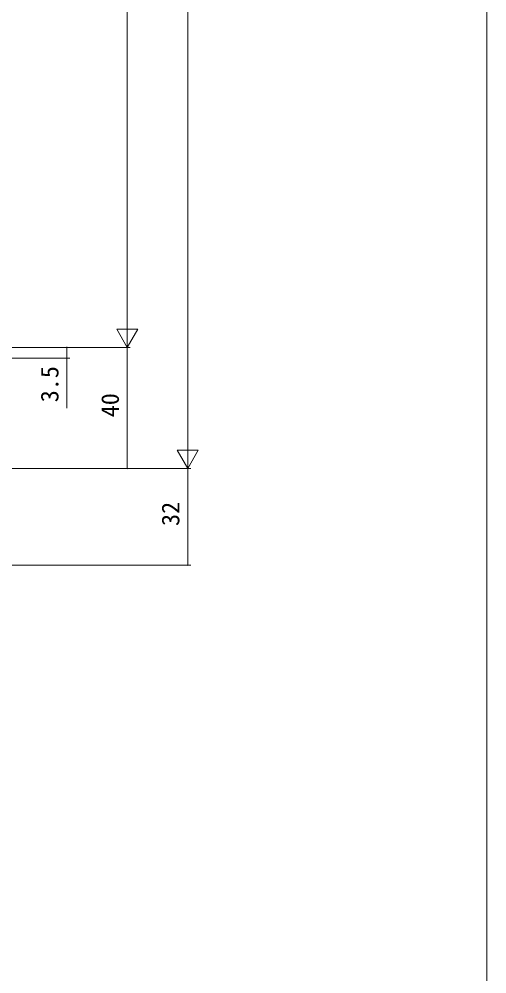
# Model space of a CAD drawing. Units: millimetres, scale not verified. Extents: x -1188 to -190, y -840 to 759.
# Drawn here: x -352.8 to -198, y -77.6 to 238.5 of the extents above; entities that cross this region are included whole.
import ezdxf
from ezdxf.enums import TextEntityAlignment as Align

# ---------------------------------------------------------------- set-up
doc = ezdxf.new("R2010")
doc.units = ezdxf.units.MM
doc.header["$LTSCALE"] = 4
doc.layers.add('0-2_YKK_ZWAK', color=7, linetype='Continuous', lineweight=9)
doc.layers.add('0-7_YKK_D', color=6, linetype='Continuous', lineweight=9)
doc.styles.add('ＭＳ ゴシック', font='')
doc.styles.get('ＭＳ ゴシック').set_extended_font_data('MS Gothic')

msp = doc.modelspace()

# ---------------------------------------------------------------- linework, layer by layer
at = {"layer": '0-2_YKK_ZWAK'}
msp.add_line((-198, 720), (-198, -840), dxfattribs=at)
at = {"layer": '0-7_YKK_D'}
for p, q in [((-296.977, 96.779), (-296.977, 382.779)), ((-316.977, 136.779), (-316.977, 352.779)), ((-316.977, 129.779), (-316.977, 141.904)), ((-316.977, 129.779), (-320.477, 135.842)), ((-313.477, 135.842), (-320.477, 135.842)), ((-316.977, 129.779), (-313.477, 135.842)), ((-460.935, 129.779), (-335.977, 129.779)), ((-458.978, 129.779), (-315.977, 129.779)), ((-458.978, 129.779), (-315.977, 129.779)), ((-316.977, 129.779), (-316.977, 89.779)), ((-459.786, 126.28), (-335.977, 126.28)), ((-296.977, 89.779), (-296.977, 101.904)), ((-293.477, 95.842), (-300.477, 95.842)), ((-296.977, 89.779), (-300.477, 95.842)), ((-296.977, 89.779), (-293.477, 95.842)), ((-474.677, 89.779), (-295.977, 89.779)), ((-474.677, 89.779), (-295.977, 89.779)), ((-473.977, 89.779), (-315.977, 89.779)), ((-296.977, 57.779), (-296.977, 89.779)), ((-501.327, 57.779), (-295.977, 57.779))]:
    msp.add_line(p, q, dxfattribs=at)
msp.add_lwpolyline([(-336.977, 129.779), (-336.977, 126.28), (-336.977, 109.68)], dxfattribs=at)
for centre, start, end in [((-336.977, 129.779), 90, 270), ((-336.977, 129.779), 270, 90), ((-336.977, 126.28), 90, 270), ((-336.977, 126.28), 270, 90), ((-316.977, 89.779), 90, 270), ((-316.977, 89.779), 270, 90), ((-296.977, 57.779), 90, 270), ((-296.977, 57.779), 270, 90)]:
    msp.add_arc(centre, 0.106, start, end, dxfattribs=at)

# ---------------------------------------------------------------- texts
at = {"layer": '0-7_YKK_D', "color": 4, "style": 'ＭＳ ゴシック'}
for s, p in [('3.5', (-337.977, 111.651)), ('40', (-317.977, 106.685)), ('32', (-297.977, 70.697))]:
    msp.add_text(s, height=5.865, rotation=90, dxfattribs=at).set_placement(p, align=Align.BOTTOM_LEFT)

doc.saveas('drawing.dxf')
